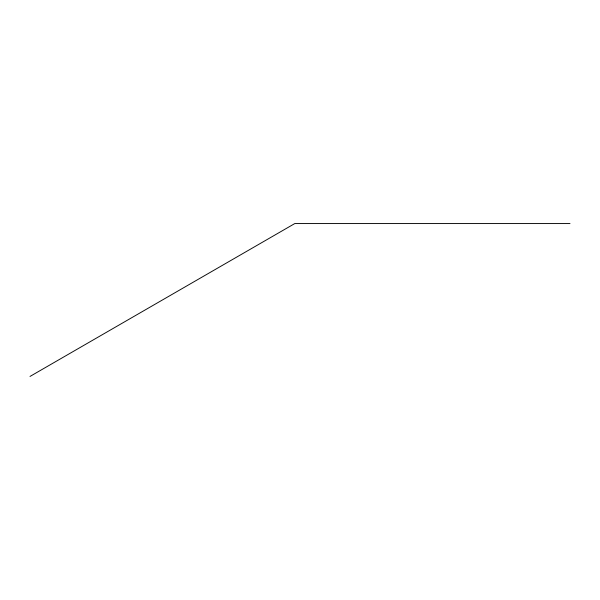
<?xml version="1.0" encoding="UTF-8"?>
<svg xmlns="http://www.w3.org/2000/svg" width="600" height="600" viewBox="0 0 600 600"><rect width="100%" height="100%" fill="white"/><g stroke="black" fill="none" stroke-linecap="round" stroke-linejoin="round"><path stroke-width="0.9" d="M30 376.44L294.78 223.56L570 223.56"/></g></svg>
